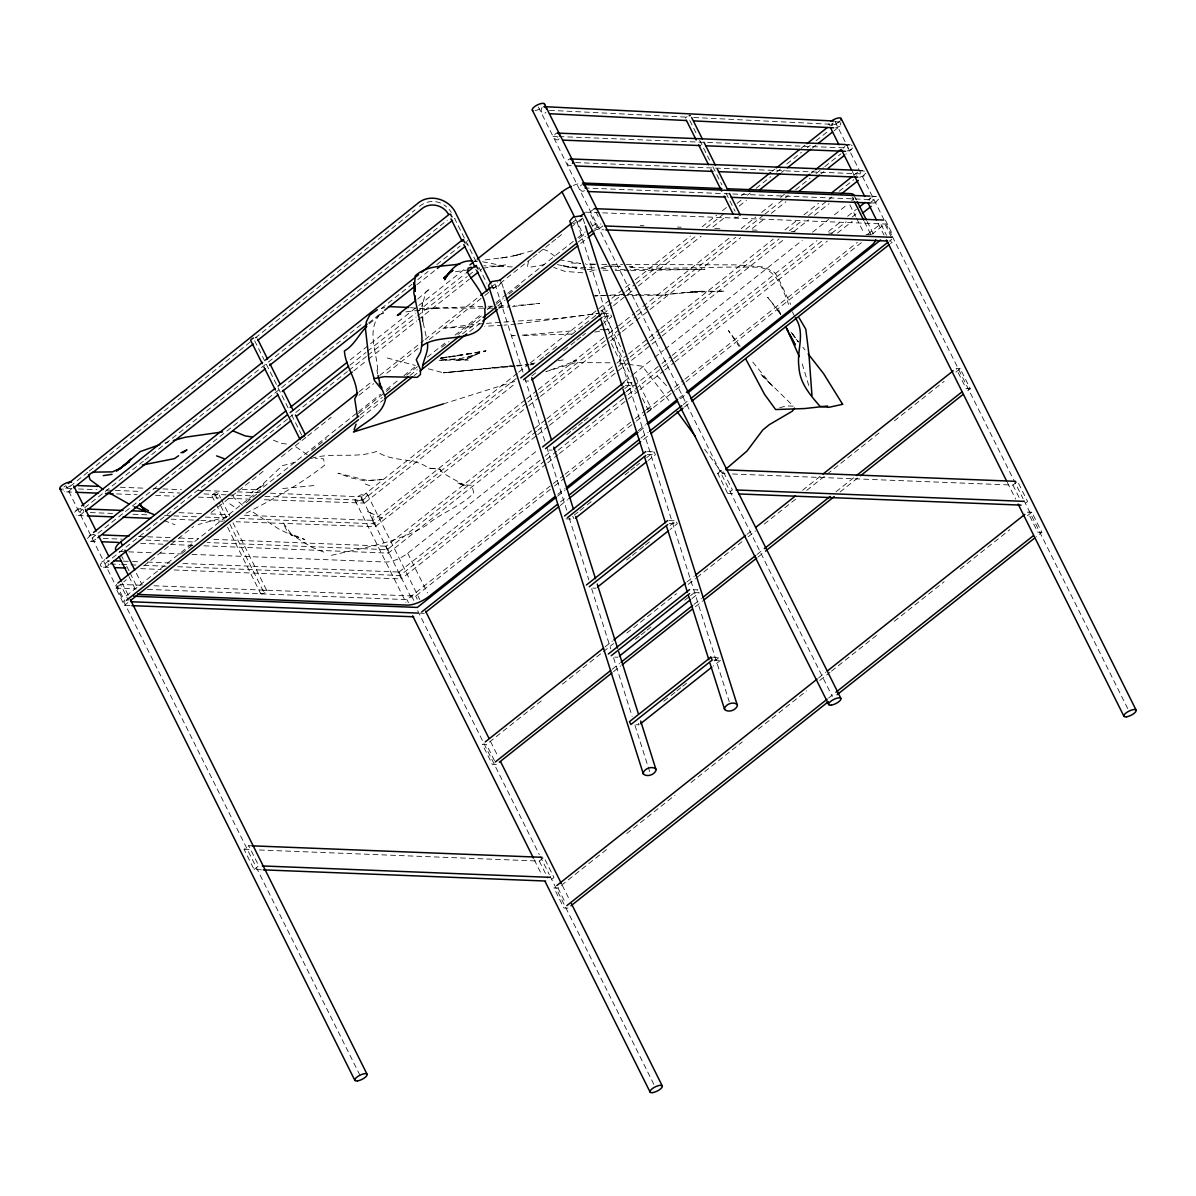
<?xml version="1.0" encoding="UTF-8"?>
<svg xmlns="http://www.w3.org/2000/svg" width="1196" height="1196" viewBox="0 0 1196 1196"><rect width="100%" height="100%" fill="white"/><g stroke="black" fill="none" stroke-linecap="round" stroke-linejoin="round"><path stroke-width="0.75" stroke-dasharray="5 3.75" d="M361.192 497.372L363.748 503.68L515.655 383.243M62.91 488.671L63.059 490.345M831.923 125.46L833.119 122.919L830.218 125.221M372.36 521.157L373.601 514.325L366.813 511.275L383.752 518.87M528.438 261.52L527.466 266.633L530.546 267.142L546.198 264.286M501.483 282.495L498.164 286.442L491.676 287.967M582.781 218.016L579.462 221.978L572.974 223.488M865.71 173.241L859.819 179.251M869.417 200.24L870.21 198.506M878.597 199.179L872.602 205.174M87.487 538.409L92.092 533.595M71.924 488.417L68.89 491.392L64.375 491.526M74.675 512.217L80.132 507.044M83.675 512.038L80.61 514.998L76.096 515.087M843.718 148.11L844.795 146.405M852.733 147.93L845.811 154.254M109.284 564.168L107.939 565.798A6.683 6.115 8.1 0 1 104.605 567.158L101.451 566.545A2.512 2.302 8.1 0 1 100.359 564.348L104.874 559.534M545.346 419.945L386.069 546.243L387.534 552.477L388.461 553.06L536.316 435.807M388.461 553.06L388.102 549.069L386.338 546.213L212.993 539.351M723.117 471.658L722.115 473.018L702.486 446.272M834.09 130.812L839.936 126.178L840.923 122.814M369.16 323.817L378.145 316.626C366.529 334.162 378.295 354.569 377.637 373.75M417.748 299.045L429.932 288.67L425.776 292.048L421.994 306.58L422.338 303.53L422.921 320.722M95.785 539.276L92.78 541.085L88.489 540.652M87.801 472.211L67.41 488.551L71.102 488.701M89.266 471.03L252.371 340.292M255.286 337.96L415.057 209.898M63.956 486.981L65.944 485.696L360.968 1077.312M143.445 461.148L79.175 512.127L82.883 512.277M144.91 459.997L397.625 259.577M399.09 258.411L447.289 220.184M163.643 481.211L92.062 537.976L95.77 538.125M165.108 480.045L363.763 322.486M381.3 308.583L411.977 284.259M417.823 279.625L428.048 271.522M436.809 264.57L460.176 246.032M368.592 323.025L383.228 311.423M416.881 284.723L435.897 269.638M350.144 359.921L369.13 344.852M370.596 343.686L417.359 306.61M418.824 305.443L465.588 268.353M349.905 365.199L365.946 352.476M367.411 351.31L415.55 313.143M417 311.992L465.139 273.809M287.548 419.004L104.949 563.824L108.657 563.974M289.013 417.853L347.438 371.508M348.903 370.356L366.425 356.453M367.89 355.287L416.103 317.06M417.554 315.908L467.232 276.515M468.683 275.349L475.993 269.563M353.732 370.88L366.903 360.43M368.368 359.263L416.642 320.976M418.107 319.825L469.31 279.206M359.249 391.66L372.419 381.21M379.73 375.409L423.623 340.606M425.088 339.44L479.222 296.503M490.345 287.698L497.312 282.166M571.628 223.218L576.278 219.526L729.246 701.738M130.02 605.58L124.414 605.355L115.833 588.118L126.328 579.791M143.879 565.872L193.632 526.419M211.199 512.486L263.868 470.716M281.434 456.782L306.311 437.063M307.761 435.897L331.172 417.329M358.979 395.278L373.615 383.677M386.786 373.227L418.974 347.707M429.215 339.574L483.348 296.638M484.814 295.487L490.674 290.837M531.443 258.515L492.139 289.686A3.409 1.166 -26.5 0 0 491.765 287.817M532.893 257.349L537.258 253.896M538.723 252.73L550.369 243.506M551.819 242.34L556.185 238.886M557.65 237.72L562.015 234.267M570.746 227.33L582.392 218.106M126.208 595.922L357.141 412.77M358.606 411.603L380.537 394.217M386.383 389.582L398.074 380.313M403.919 375.679L418.54 364.077M427.301 357.126L447.767 340.89M455.078 335.104L481.39 314.234M487.235 309.6L494.546 303.799M496.011 302.648L506.237 294.53M507.702 293.364L576.397 238.886M577.862 237.72L585.173 231.934M592.483 226.134L595.399 223.816L601.005 224.041M181.643 553.658L194.799 543.223M245.942 502.664L260.564 491.078M311.708 450.518L326.314 438.917M358.471 413.427L384.768 392.572M386.233 391.406L390.614 387.923M406.685 375.185L418.376 365.916M441.758 347.363L449.068 341.578M457.844 334.611L481.226 316.073M495.832 304.487L503.142 298.686M508.988 294.052L520.679 284.783M579.133 238.423L583.513 234.954A17.058 5.816 -26.5 0 1 585.113 233.743M360.295 414.877L382.227 397.476M409.989 375.454L417.299 369.654M462.613 333.729L481.614 318.659M497.685 305.907L504.996 300.106M578.087 242.145L585.397 236.345M593.889 231.321L596.221 229.483L603.86 229.781M124.414 605.355L127.912 602.59M360.011 418.51L383.393 399.957M414.1 375.619L417.015 373.302M469.639 331.576L479.865 323.458M498.867 308.389L504.712 303.754M580.718 243.476L586.563 238.826M602.904 225.88L598.269 229.557L589.673 212.32L594.322 208.642L599.779 219.601M517.27 373.316L361.312 496.968L412.665 600.586M518.72 372.15L528.916 364.077M530.366 362.926L597.327 309.839M598.777 308.688L610.423 299.463M611.874 298.297L633.716 281M635.166 279.834L690.481 236.001M702.127 226.762L716.673 215.22M722.504 210.616L726.869 207.147M741.43 195.606L744.331 193.304M771.988 171.372L774.903 169.07M801.096 148.304L805.461 144.836M516.209 378.474L362.627 500.227L264.839 496.355M539.605 359.921L544.001 356.453M545.451 355.287L551.311 350.652M552.776 349.486L557.157 346.018M571.793 334.417L583.484 325.148M584.949 323.981L596.655 314.712M601.035 311.229L624.447 292.676M625.897 291.51L634.672 284.558M636.137 283.392L696.117 235.866M706.343 227.748L725.359 212.664M737.065 203.395L741.46 199.911M747.306 195.277L750.236 192.96M756.081 188.325L770.702 176.724M776.563 172.089L780.943 168.606M786.789 163.972L801.425 152.37M807.27 147.736L810.2 145.419M816.046 140.784L827.752 131.5M603.292 313.771L612.053 306.819M613.518 305.668L626.659 295.248M628.124 294.081L636.885 287.145M638.35 285.979L701.155 236.18M712.846 226.926L725.987 216.506M739.143 206.086L746.439 200.285M781.496 172.493L784.427 170.176M812.174 148.184L816.554 144.701M531.831 375.948L537.632 371.328M563.765 350.607L569.58 346.003M571.03 344.852L575.381 341.398M576.831 340.247L581.181 336.794M582.646 335.642L585.547 333.34M604.414 318.375L610.229 313.771L611.649 316.641L604.399 322.397M525.104 399.957L373.287 520.365L373.182 523.145L374.871 526.913L527.391 406.79M526.554 398.791L536.78 390.688M538.245 389.537L606.85 335.119M608.316 333.968L617.076 327.016M618.526 325.865L634.583 313.128M636.048 311.962L729.47 237.869M741.146 228.615L755.752 217.029M761.598 212.395L774.724 201.975M780.569 197.355L784.95 193.872M811.232 173.031L814.147 170.729M526.479 403.187L374.378 523.803L238.841 518.451M527.944 402.02L538.185 393.903M539.65 392.751L618.616 330.111M620.081 328.96L636.167 316.192M637.632 315.041L735.615 237.331M745.856 229.198L763.407 215.28M764.872 214.129L783.873 199.044M785.338 197.893L788.269 195.576M795.579 189.775L810.2 178.174M816.046 173.54L823.371 167.739M824.821 166.573L840.908 153.821M528.856 405.623L539.082 397.52M540.532 396.354L609.183 341.921M610.648 340.755L620.874 332.652M622.339 331.486L648.621 310.646M650.086 309.48L740.653 237.66M752.329 228.391L765.47 217.971M771.315 213.337L785.922 201.75M820.979 173.943L823.895 171.626M546.796 418.779L615.477 364.317M616.927 363.165L627.167 355.048M628.618 353.896L647.619 338.827M649.084 337.676L659.31 329.558M660.775 328.392L773.274 239.17M784.965 229.901L798.121 219.466M803.951 214.832L818.572 203.245M853.63 175.438L858.025 171.97L856.62 175.319M536.451 431.352L387.265 549.652L207.177 542.535M537.901 430.186L546.677 423.235M548.142 422.068L616.882 367.561M618.347 366.395L628.588 358.277M630.038 357.126L649.054 342.041M650.519 340.89L659.295 333.923M660.76 332.757L779.209 238.811M789.45 230.693L802.621 220.258M808.466 215.624L827.483 200.539M828.933 199.373L831.863 197.056M839.173 191.255L853.809 179.669M537.781 434.656L548.022 426.524M549.487 425.357L629.993 361.506M631.458 360.355L650.489 345.255M651.955 344.104L660.745 337.137M662.195 335.971L783.694 239.619M793.95 231.486L808.586 219.885M814.446 215.235L829.082 203.634M192.033 554.361L385.86 562.03A17.058 5.816 -26.5 0 0 407.716 553.225L537.781 450.085M623.998 381.703L631.309 375.903M632.774 374.752L653.225 358.516M654.69 357.365L663.451 350.413M664.916 349.247L802.277 240.306M812.518 232.203L828.589 219.451M834.434 214.817L847.59 204.381M566.799 434.611L571.15 431.158M572.6 430.007L576.95 426.553M578.401 425.402L582.766 421.949M584.216 420.798L590.017 416.193M624.865 388.55L632.116 382.795L625.284 382.526M626.3 391.421L633.551 385.665M546.258 463.988L401.378 578.894L398.731 573.587A6.683 1.435 68.1 0 1 398.941 572.122L543.627 457.365M545.092 456.214L550.937 451.565M626.928 391.301L660.551 364.645M662.016 363.479L670.777 356.528M672.242 355.362L816.928 240.62M828.619 231.351L841.775 220.916M847.62 216.282L856.396 209.33M868.087 200.046L871.002 197.729M544.942 460.684L400.152 575.5L177.352 566.695M546.408 459.518L556.648 451.4M558.113 450.234L626.839 395.726M628.304 394.56L661.941 367.89M663.406 366.738L672.182 359.772M673.647 358.606L822.818 240.306M831.594 233.355L846.215 221.753M852.06 217.104L856.456 213.636M871.077 202.034L874.007 199.717L584.605 187.966M547.723 462.837L557.964 454.704M559.429 453.553L638.455 390.868M639.92 389.717L663.332 371.149M664.797 369.983L673.572 363.016M675.037 361.865L827.243 241.158M837.484 233.026L852.12 221.424M147.557 589.374L406.939 599.63L551.909 484.664M553.374 483.513L563.6 475.395M565.065 474.229L633.76 419.751M635.226 418.585L645.451 410.482M646.916 409.316L673.228 388.446M674.694 387.295L683.454 380.343M684.919 379.177L857.397 242.384M867.623 234.281L880.779 223.846L886.505 235.328M154.06 585.771L415.685 596.116L553.09 487.146M554.54 485.995L564.781 477.877M566.231 476.711L634.941 422.233M636.392 421.067L645.167 414.115M646.632 412.964L674.395 390.928M675.86 389.776L684.635 382.825M686.1 381.659L861.494 242.549M871.735 234.446L884.876 224.011L891.917 238.109M557.799 494.322L565.11 488.521M638.171 430.575L645.481 424.789M679.089 398.133L684.934 393.484M557.635 496.161L564.946 490.36M639.486 431.233L645.332 426.598M680.419 398.776L686.265 394.142M560.49 501.901L566.351 497.267M640.892 438.14L648.202 432.354M683.275 404.532L689.12 399.883M891.693 239.23L889.375 241.069L893.472 241.233L890.557 243.55M560.206 505.534L567.517 499.749M643.523 439.47L649.368 434.821M684.456 406.999L690.301 402.364M574.17 515.147L578.535 511.694M579.985 510.543L585.786 505.938M587.236 504.787L591.586 501.333M624.985 474.857L629.335 471.403M630.785 470.252L635.151 466.799M636.601 465.648L639.501 463.345M646.752 457.59L654.018 451.834L655.453 454.704L648.187 460.46M717.705 473.407L722.354 469.714L732.386 489.822L727.736 493.5L717.705 473.407L725.135 473.691M261.371 869.776L254.105 869.492L244.089 849.384L248.723 845.707L252.281 845.841M626.555 559.997L630.905 556.544M632.37 555.393L638.171 550.788M639.621 549.637L643.971 546.183M645.421 545.032L649.787 541.579M670.104 525.463L675.919 520.858L677.34 523.728L670.089 529.484M254.105 869.492L258.755 865.814L248.723 845.707M605.131 646.827L612.442 641.041M687.042 581.884L694.353 576.083M746.992 534.328L752.852 529.693M802.576 490.255L821.577 475.171M489.314 742.103L543.418 699.182M562.434 684.112L601.917 652.792M603.382 651.641L613.623 643.523M626.779 633.073L676.517 593.65M688.208 584.366L695.519 578.565M696.984 577.399L742.327 541.444M748.173 536.81L755.483 531.009M764.259 524.057L797.896 497.372M806.672 490.42L825.688 475.335M827.139 474.184L879.793 432.429M894.414 420.828L944.137 381.389M955.843 372.106L960.224 368.637L970.255 388.73L965.86 392.213M635.39 639.397L639.74 635.943M641.191 634.792L645.556 631.339M647.006 630.187L652.807 625.583M684.74 600.257L689.105 596.789M690.555 595.638L697.806 589.882L690.974 589.613M691.991 598.523L699.241 592.768L691.049 592.439M612.232 669.252L619.543 663.451M694.129 604.309L701.439 598.508M757.023 554.436L762.869 549.786M835.989 491.795L855.005 476.726M613.413 671.733L620.724 665.933M695.31 606.791L702.62 600.99M758.189 556.917L764.05 552.268M840.1 491.96L859.102 476.89M663.825 701.23L669.64 696.625M671.091 695.474L675.441 692.021M676.891 690.869L681.242 687.416M682.707 686.265L687.057 682.811M714.64 660.94L718.99 657.486L720.426 660.356L713.16 666.112M732.565 473.99L1012.922 485.083L1017.572 481.405L1027.588 501.498L1022.939 505.19M259.382 849.997L539.291 861.075L543.941 857.383L553.957 877.49L549.323 881.168M818.602 677.938L825.913 672.137M568.01 908.138L563.914 907.973L553.883 887.866L557.994 888.03L607.718 848.592M626.719 833.522L674.993 795.235M691.079 782.483L742.253 741.894M758.354 729.126L806.612 690.854M819.768 680.419L830.009 672.302M831.474 671.135L876.803 635.181M894.354 621.262L944.078 581.824M960.164 569.072L1009.887 529.634M1027.439 515.715L1031.834 512.232L1041.851 532.34L1036.005 536.974M828.619 698.045L834.464 693.396M75.752 510.528L78.921 508.898L83.855 508.913M851.657 149.62L846.14 151.294M839.936 126.178L835.541 127.897M864.215 175.767L859.715 177.217M89.162 535.928L92.541 534.642L97.444 534.791M440.861 358.172L479.521 352.551L465.707 359.772L439.096 360.295M246.047 513.234C273.286 499.061 300.525 484.201 324.624 465.214L323.608 458.875L315.266 458.247M479.521 352.551L467.367 358.964L455.616 360.205L468.294 360.131M845.707 145.703L850.311 144.746M589.718 271.731L596.699 269.16M440.442 358.112L485.89 350.877L463.345 359.189L439.485 360.205L461.103 358.366L474.618 355.033M164.854 443.013L168.188 441.952M443.223 403.934L515.715 381.12M227.479 516.597L198.132 524.551M835.137 121.663L840.399 122.127M601.767 267.665L606.835 266.17L619.543 266.08M295.621 462.075L282.136 465.797L256.961 489.657L263.912 484.724L250.996 492.991L256.123 489.702L237.959 489.224M779.717 407.731L786.534 405.893L793.352 406.162L760.267 373.645L772.87 386.547L750.385 359.189M381.554 308.359L384.858 307.492M532.399 250.726L512.68 256.064L499.494 258.216L508.405 257.005L483.094 260.145M398.941 572.122L401.587 577.414A6.683 1.435 68.1 0 1 401.378 578.894M860.133 170.834L864.514 171.088M603.517 330.32L610.588 328.825L606.955 329.543M331.397 555.348C363.793 547.574 397.221 542.775 426.225 525.448C440.846 512.71 460.161 507.074 473.736 493.096L472.001 485.322L463.659 484.799L456.737 482.691C486.383 494.516 437.347 473.138 440.337 469.266L428.063 468.055L440.337 469.266M594.875 332.084L601.738 330.694M440.218 358.441L485.89 350.877M311.169 458.412C332.772 451.864 355.332 458.92 376.68 451.415C392.378 462.762 413.113 456.528 428.587 468.114M473.975 261.655L477.623 261.042M455.482 271.761L466.769 270.057M531.323 363.629L534.956 363.076M558.293 360.624L563.675 359.876M405.907 311.887L436.929 308.06L419.467 308.538M282.764 488.521L317.164 485.247M459.025 355.556L441.16 357.843M573.452 361.043L576.592 360.654L545.884 371.627L575.844 362.567L611.291 362.807M512.441 306.535L539.68 303.38L513.817 305.742M483.139 268.158L505.31 264.914L497.506 266.2L503.411 265.811L481.689 261.595M530.635 364.018L533.924 363.674M523.863 335.433L571.793 334.103M515.954 324.071L504.069 325.163M517.629 323.892L598.718 313.397L562.24 318.166L512.546 321.365M441.474 357.649L457.485 355.989M511.185 365.931L443.387 372.808L427.6 368.637M514.579 365.647L443.387 372.808L515.192 366.23M516.403 365.468L527.361 364.376M517.031 366.066L528.079 365.049M529.918 364.885L533.595 364.541M582.871 272.823L564.826 271.357L553.628 267.366M605.012 295.621L594.621 295.846L625.418 294.395M595.713 295.875L597.836 295.696M498.538 307.821L508.868 306.968M522.218 335.134L575.067 330.664M508.928 321.709L475.29 324.206L444.583 328.078L475.814 326.598M502.32 325.267L484.709 326.239M515.312 335.568L511.828 335.762L517.001 335.792M595.952 264.226L586.533 264.451M606.686 264.436L601.244 264.436M482.75 306.385L432.653 308.164L485.845 308.149M498.911 306.131L510.079 305.847M876.593 196.563L874.351 196.383A6.683 6.115 8 0 0 872.019 197.101M600.033 329.662L605.221 329.573M488.132 306.296L495.308 306.191M637.034 295.352L608.48 295.562M638.828 295.337L666.023 295.158L642.715 294.65M487.684 308.134L493.23 308.12M594.457 264.241L585.322 263.868M611.814 264.376L622.668 264.391M512.292 266.902L483.842 265.781M627.197 294.395L641.011 294.62M625.284 269.578L615.013 269.1M629.036 270.685L615.148 270.535M630.77 270.685L704.907 269.264L630.143 269.608M585.367 269.384L561.492 265.482L567.951 266.843L599.196 268.024M626.33 264.48L737.02 264.884L763.96 267.022L774.56 272.419L777.744 276.934L790.706 304.442M606.835 266.17L621.651 266.573M629.066 266.783L632.774 266.872L629.47 266.678M602.978 270.176L608.196 270.326M960.224 368.637L956.127 368.473L966.159 388.565L970.255 388.73M845.452 144.507L849.175 144.641M553.015 136.329L557.112 136.494L558.547 139.364M558.981 136.568L848.233 148.02M858.788 170.355L862.51 170.505M575.605 162.566L713.698 168.038M715.552 168.098L861.12 173.869M871.809 196.219L875.532 196.368M585.577 212.17L600.87 212.768M602.739 212.843L884.876 224.011M640.189 225.581L643.911 225.73M677.504 227.061L681.242 227.21M714.834 228.541L720.426 228.765M752.149 230.021L757.756 230.23M791.333 231.561L795.071 231.71M828.664 233.041L832.401 233.19M865.979 234.521L871.585 234.745M603.382 313.502L610.229 313.771M603.457 316.312L611.649 316.641M525.433 380.926L528.722 381.046M625.359 385.351L631.907 385.605M647.455 451.565L654.018 451.834M548.979 450.01L552.253 450.145M647.245 454.375L655.453 454.704M727.736 493.5L735.166 493.799M1031.834 512.232L1027.738 512.067L1037.754 532.175L1041.851 532.34M120.273 487.235L144.402 488.192M153.671 488.551L161.101 488.85M162.955 488.925L181.508 489.657M198.207 490.315L203.783 490.539M205.637 490.614L227.898 491.496M237.182 491.855L259.442 492.737M270.58 493.186L361.506 496.789L364.062 503.082L261.58 499.629M78.488 488.985L96.936 489.717M106.16 490.076L113.545 490.375M115.384 490.45L141.218 491.466M159.666 492.199L179.968 493.006M203.948 493.948L226.089 494.83M227.943 494.905L253.761 495.921M66.513 491.915L73.943 492.214M116.67 493.903L137.106 494.71M155.689 495.443L174.257 496.176M198.416 497.132L218.853 497.94M228.137 498.313L250.427 499.195M669.087 520.589L675.919 520.858M565.947 518.855L574.155 519.169L572.72 516.298M669.147 523.4L677.34 523.728M179.086 512.68L201.496 513.562M210.825 513.936L229.497 514.669M244.433 515.267L373.287 520.365L375.813 526.674L236.15 521.74M90.313 512.576L112.588 513.458M133.01 514.265L147.87 514.848M164.585 515.506L172 515.805M173.869 515.88L197.998 516.836M205.428 517.12L225.85 517.928M78.233 515.491L87.517 515.865M171.118 519.169L198.984 520.275M200.853 520.35L223.144 521.232M138.437 536.406L145.897 536.705M147.766 536.78L170.131 537.662M179.445 538.036L198.088 538.768M103.2 538.424L121.768 539.157M145.897 540.114L168.188 540.996M170.041 541.055L194.171 542.012M90.418 541.31L97.863 541.609M140.665 543.298L163 544.195M170.445 544.479L192.78 545.361M203.948 545.81L388.207 553.105M119.346 551.491L126.806 551.79M128.66 551.849L152.894 552.821M160.354 553.105L180.85 553.927M123.248 561.133L130.708 561.432M132.577 561.507L140.037 561.806M147.497 562.09L169.862 562.987M182.913 563.495L399.195 572.062M110.525 564.049L119.794 564.407M121.663 564.482L129.078 564.781M130.947 564.856L136.508 565.08M143.939 565.364L166.214 566.246M103.424 567.173L110.869 567.472M140.635 568.653L161.101 569.46M174.123 569.969L401.123 578.954M592.768 588.073L596.057 588.208M141.008 585.248L120.482 584.44L128.346 600.228M115.833 588.118L136.359 588.925M420.17 613.189L424.281 613.354M712.427 657.217L718.99 657.486M713.863 660.102L720.426 660.356M614.669 657.112L617.943 657.232M635.853 724.701L639.127 724.836L637.692 721.95M496.415 764.528L492.318 764.364L482.287 744.256L486.383 744.42L495.637 762.988M244.089 849.384L251.922 849.698M549.472 110.316L688.178 117.208M693.74 117.492L836.527 124.548M587.146 269.474L596.042 269.967M600.945 268.143L607.972 268.622M473.586 261.042L476.83 261.251M619.633 363.195L642.342 366.2L669.581 401.378M80.117 508.763L83.032 509.69L83.765 511.17M571.18 262.971L580.643 263.509L560.879 259.981M630.038 267.112C671.778 269.833 713.638 266.304 755.438 267.171C775.606 266.559 782.782 289.028 788.627 304.412M410.467 307.656L417.658 308.359M286.412 444.015L281.374 443.432L271.955 439.56M566.276 266.723L576.771 268.487M871.406 202.857L873.648 203.036A6.683 6.115 8 0 0 876.997 201.69M557.321 264.585L567.951 266.843M93.707 534.642L95.635 535.315M387.235 358.008L415.311 365.408M543.044 249.187L547.379 250.831L555.946 257.005M365.214 484.006L372.539 486.712M164.136 520.529L174.975 524.76M323.802 552.104L311.169 546.946L287.384 531.951L282.974 522.562L292.302 535.524L304.681 539.456L290.374 533.685L292.302 535.524L279.027 529.125L250.099 510.258M107.55 560.685L108.432 561.103A2.512 2.302 8.1 0 1 109.09 561.701M851.298 145.06L852.075 145.568M307.178 454.674L294.336 445.719M229.811 503.86L236.031 508.121M242.489 505.295L233.758 497.521L232.682 494.576M657.112 375.738L667.248 386.458M740.145 346.227L728.484 330.589L739.023 346.466M792.126 333.52L798.584 341.742M802.89 347.229L805.043 349.98M791.049 332.144L798.36 342.086L792.335 333.863M780.809 314.473L767.638 297.281L776.966 308.688L780.091 314.727M792.38 311.887L794.637 316.372M885.429 220.154L892.455 234.252M835.032 121.558L891.498 234.82M892.336 236.494L1023.118 498.792M1023.955 500.466L1129.188 711.53M1012.922 485.083L1019.859 499.001M852.3 171.462L853.959 174.81M878.133 223.278L883.964 234.969M1007.286 482.332L1015.613 499.046M854.796 196.697L856.456 200.016M867.19 221.559L873.798 234.805M852.06 196.921L853.72 200.24M864.454 221.768L871.062 235.029M849.878 204.875L855.648 216.476M856.486 218.135L863.916 233.041M689.823 120.512L696.401 133.713M699.69 140.321L709.572 160.129M712.861 166.722L721.921 184.887M726.032 193.139L735.077 211.288M538.394 107.012L832.311 696.506M590.256 221.559L594.158 229.393M575.246 218.375L583.513 234.954M602.679 311.005L623.295 352.342M635.659 377.144L651.327 408.554A3.409 1.166 -26.5 0 1 647.664 411.484M603.696 320.663L629.26 371.941M642.461 398.403L648.232 409.974M611.35 343.611L635.255 391.555M491.511 284.857L493.096 288.057M464.392 238.109L454.57 218.419A3.409 1.689 51.6 0 0 455.048 218.345M466.021 241.398L476.501 262.402M478.908 267.246L486.877 283.228M407.716 553.225L427.54 592.992M367.262 494.247L419.766 599.54M490.599 741.595L498.089 756.634M562.255 885.324L569.759 900.364M415.685 596.116L417.255 599.241M557.994 888.03L565.693 903.488M411.588 595.952L414.04 600.87M417.658 610.603L539.291 854.557M540.114 856.216L549.278 874.59M550.115 876.264L655.348 1087.328M539.291 861.075L547.783 878.088M406.939 599.63L408.509 602.769M355.122 500.466L405.952 602.41M534.268 859.789L541.773 874.829M254.658 340.77L288.311 408.27M291.585 414.863L302.259 436.256M218.106 492.946A3.409 1.166 -26.5 0 1 213.725 496.101A3.409 1.166 -26.5 0 1 213.232 494.112A3.409 1.166 -26.5 0 1 218.106 492.946L220.587 497.91M221.41 499.569L229.662 516.119M232.966 522.742L266.798 590.6A3.409 1.166 -26.5 0 1 262.417 593.754A3.409 1.166 -26.5 0 1 261.924 591.751A3.409 1.166 -26.5 0 1 266.798 590.6M215.026 494.382L219.974 504.323M220.797 505.968L226.567 517.554M229.871 524.177L263.703 592.035M211.931 495.832L215.235 502.455M216.057 504.099L224.31 520.649M227.614 527.272L260.623 593.47M136.404 573.347L142.189 584.949M121.005 554.795L123.472 559.773M126.776 566.396L129.258 571.374M130.08 573.034L137.525 587.939M128.989 576.562L135.611 589.822M122.052 582.841L128.72 596.206M116.371 584.276L124.967 601.498M780.659 314.384L778.521 309.301L780.405 314.01M808.735 385.426L801.888 362.822M583.14 218.883L584.829 224.235M501.842 283.362L503.531 288.699M494.98 284.005L523.13 372.748M524.82 378.086L545.032 441.802M546.721 447.11L566.934 510.827M569.176 517.913L588.836 579.866M591.646 588.716L610.737 648.89M613.548 657.755L632.161 716.434M634.971 725.329L649.637 771.555M423.22 322.771L426.927 340.053M422.891 321.35L421.934 317.089L422.995 322.412M376.919 370.162L377.682 373.855M594.726 228.556A17.058 5.816 -26.5 0 1 602.336 226.358M573.243 185.47A17.058 5.816 -26.5 0 1 580.852 183.272M854.004 197.534A17.058 5.816 -26.5 0 1 851.702 200.823M584.455 190.493A3.409 2.721 -87.7 0 1 580.419 189.73A3.409 2.721 -87.7 0 1 581.63 184.797M419.407 206.4A30.573 24.428 -87.7 0 1 446.616 206.938M449.098 209.435A30.573 24.428 -87.7 0 1 451.281 212.32M738.605 216.82A2.975 1.017 -26.5 0 1 735.66 217.851A2.975 1.017 -26.5 0 1 735.047 216.895M70.086 485.845A6.832 2.317 -26.5 0 1 62.551 489.269M646.483 409.675A3.409 1.166 -26.5 0 1 651.267 408.419M481.405 269.055A3.409 1.689 51.6 0 1 480.059 270.087M534.971 110.615A6.832 2.317 -26.5 0 0 542.491 107.177A3.409 2.721 -87.2 0 0 541.803 112.23A3.409 2.721 -87.2 0 0 545.884 112.349M559.1 138.796A3.409 2.721 -87.7 0 1 554.795 138.347A3.409 2.721 -87.7 0 1 556.334 133.249M840.205 120.766A6.832 2.317 -26.5 0 1 831.609 125.161A6.832 2.317 -26.5 0 1 829.875 122.366M571.195 165.392A3.409 2.721 -87.7 0 1 567.412 163.478A3.409 2.721 -87.7 0 1 569.49 159.008M468.099 244.104A3.409 1.689 51.6 0 1 466.5 243.984M467.427 240.441A3.409 1.689 51.6 0 1 467.92 241.188M101.944 561.851A6.683 6.115 8.1 0 1 104.097 560.745M255.75 337.302A3.409 1.166 -26.5 0 1 256.901 337.99M600.93 310.691A3.409 1.166 -26.5 0 1 601.947 312.246M596.505 313.845A3.409 1.166 -26.5 0 1 596.55 313.487M685.487 118.225A2.975 1.017 -26.5 0 1 687.117 116.64M381.27 313.786L377.876 316.297L383.647 312.844L381.27 313.786M520.933 254.15L512.68 256.064L520.933 254.15M695.19 291.301L665.35 294.575L702.56 291.256L687.595 292.557L724.791 291.106L695.19 291.301M382.137 479.581L364.451 480.807L351.101 477.877L337.96 473.212L367.486 480.493L382.137 479.581M357.768 500.96A6.832 2.317 -26.5 0 0 367.381 494.86A6.832 2.317 -26.5 0 0 358.441 496.25A6.832 2.317 -26.5 0 0 357.768 500.96"/><path stroke-width="1.5" d="M443.223 403.934L353.493 431.995C364.93 421.545 382.855 415.46 385.635 398.358L382.645 390.479L374.483 380.567L374.094 378.639L384.394 376.68L417.269 377.338L420.409 374.483L420.603 369.968L416.283 359.727L420.484 352.312C425.193 333.31 417.299 314.428 414.743 295.696L415.49 300.181L413.816 293.02L415.251 275.842C427.226 264.645 445.017 266.663 460.056 263.882M422.308 369.205C422.666 359.981 429.02 352.117 427.406 342.759M354.121 429.514L356.064 424.206M794.443 408.06L792.395 411.14L769.222 424.715L762.794 429.962L746.932 451.101L726.032 468.982M366.798 326.403C358.785 334.327 354.494 345.076 344.403 350.951C345.45 366.454 356.647 378.953 357.066 394.531L354.749 398.881L357.469 416.821M131.052 458.935L120.004 468.787L140.201 451.61L159.845 444.613M448.829 273.944L443.671 278.19L452.821 270.311M68.322 483.483L417.195 203.843C429.514 192.646 449.995 199.179 456.125 213.905L490.704 283.258M73.763 487.804L89.685 475.036M92.585 472.719L253.223 343.955M257.574 340.471L421.62 208.971C429.215 202.214 442.804 204.262 448.425 214.204M81.582 505.893L262.582 362.343M265.497 360.041L449.412 214.174M85.529 511.41L265.348 368.802M269.728 365.318L452.477 220.393M93.557 532.444L275.095 388.461M278.025 386.144L418.57 274.676M421.5 272.359L462.493 239.843M97.878 537.707L277.861 394.979M282.256 391.496L367.127 324.176M384.693 310.257L415.416 285.889M437.362 268.472L465.169 246.436M116.311 550.623A17.058 5.816 -26.5 0 1 120.706 541.878L285.844 410.916M290.224 407.432L347.214 362.239M469.968 264.884L472.898 262.567M477.279 259.084L562.03 191.868A17.058 5.816 -26.5 0 1 571.225 186.352M106.324 558.383L287.19 414.937M290.105 412.62L348.455 366.35M466.59 272.658L475.35 265.721M110.869 563.48L290.822 420.768M296.683 416.118L352.267 372.031M470.776 278.055L478.101 272.254M117.836 583.11L357.783 392.811M480.687 295.352L490.345 287.698M640.697 721.083L656.141 770.03C654.75 774.724 647.021 777.46 643.343 773.976L488.491 285.53L491.81 281.568L499.629 280.327L571.628 223.218M599.899 316.252L569.789 221.051L573.108 217.089L580.927 215.848L584.41 213.082M126.432 600.347L358.83 416.029M385.142 395.158L408.524 376.62M423.145 365.019L459.683 336.046M483.079 317.493L496.235 307.058M506.461 298.955L576.621 243.311M588.312 234.027L592.708 230.559M130.528 600.512L358.546 419.676M384.858 398.806L412.635 376.785M419.945 370.984L466.709 333.893M482.795 321.141L497.401 309.54M507.642 301.437L577.803 245.793M588.028 237.675L593.874 233.041M748.696 189.835L770.538 172.538M776.353 167.918L799.646 149.455M806.926 143.684L827.303 127.523M520.723 377.921L602.022 313.442M759.595 189.865L780.031 173.659M787.342 167.859L810.709 149.336M818.019 143.55L832.625 131.964M523.609 379.64L602.007 317.463M531.816 379.969L602.948 323.548M787.865 191.554L809.767 174.197M815.597 169.563L840.414 149.889M799.078 191.33L819.514 175.109M828.29 168.158L844.346 155.42M831.713 192.825L852.18 176.604M840.788 194.335L858.354 180.402M542.625 446.945L623.923 382.481M545.511 448.664L623.893 386.502M553.703 448.993L624.835 392.572M859.311 206.998L865.157 202.363M862.361 213.292L871.151 206.34M554.869 496.639L429.2 596.311A17.058 5.816 -26.5 0 1 407.343 605.116L140.829 594.562A17.058 5.816 -26.5 0 1 137.794 593.709M566.56 487.37L636.706 431.741M646.946 423.623L677.624 399.285M686.399 392.333L870.524 246.301A17.058 5.816 -26.5 0 0 875.741 239.678M556.17 497.312L417.314 607.433L133.668 596.221M566.411 489.194L638.021 432.399M648.262 424.281L677.489 401.094M687.73 392.991L880.66 239.962M421.635 612.023L557.575 504.219M569.266 494.95L639.426 439.306M649.652 431.188L681.81 405.683M690.585 398.731L887.91 242.235M425.746 612.188L558.756 506.7M568.982 498.583L640.608 441.787M650.833 433.67L682.991 408.165M691.766 401.213L889.091 244.717M564.527 515.984L645.81 451.505M567.397 517.704L645.795 455.526M575.605 518.018L646.737 461.611M586.414 585.008L667.712 520.529M589.299 586.728L667.697 524.551M597.507 587.057L668.639 530.635M485.217 741.939L603.681 647.993M613.907 639.875L685.577 583.035M695.803 574.917L745.527 535.494M755.767 527.361L795.265 496.056M823.042 474.02L953.212 370.79M608.316 654.033L689.614 589.568M611.201 655.752L689.599 593.59M619.393 656.081L690.541 599.674M495.234 762.046L610.767 670.418M621.008 662.3L692.678 605.46M702.904 597.342L755.558 555.587M764.334 548.635L830.144 496.445M856.471 475.56L961.763 392.049M499.33 762.211L611.948 672.9M622.189 664.782L692.379 609.108M704.085 599.824L756.739 558.069M765.515 551.117L834.24 496.594M860.567 475.724L962.944 394.531M640.578 723.685L711.71 667.263M556.813 885.548L817.137 679.089M827.378 670.971L1024.808 514.4M566.829 905.656L827.154 699.197M835.929 692.245L1033.374 535.659M570.941 905.821L828.335 701.678M837.11 694.726L1034.54 538.14M116.55 470.94L129.527 461.462L116.595 470.761M421.784 346.063C441.892 330.545 488.805 348.215 484.724 308.867L485.531 307.701C484.664 293.902 473.93 283.915 467.591 272.419L468.129 268.233L471.254 267.231M178.608 455.736L174.422 458.636L142.354 465.005M182.779 452.821L186.95 449.92L180.97 452.776M452.716 270.386L448.455 273.361L444.583 279.759C449.786 269.608 459.787 259.995 471.957 260.922M414.728 301.332L397.341 315.31L400.765 313.95M120.781 468.129L112.454 471.882L92.914 472.136L88.504 474.917L90.119 479.731L103.26 489.478M377.383 309.749L369.654 315.236L366.32 321.799L365.483 329.169L369.086 360.43L374.094 378.639M808.167 353.896L823.536 373.556L842.627 404.308L828.828 407.328L820.052 406.386C810.215 394.904 799.705 383.183 798.943 366.948C796.401 350.458 805.835 333.086 795.385 317.867M173.375 440.517L185.5 437.183L222.561 431.935M827.632 406.012L804.594 408.554L775.621 409.54L764.468 394.231L745.691 358.86M103.275 475.634L112.035 474.319M388.431 306.565L408.658 307.477M557.037 133.085L845.452 144.507M562.778 140.126L700.378 145.568M705.954 145.792L845.423 151.309M570.208 158.933L858.788 170.355M575.381 165.975L712.906 171.417M718.482 171.641L857.861 177.143M721.816 188.519L583.902 183.063A17.058 5.816 -26.5 0 0 582.467 183.093M727.407 188.744L850.401 193.603A17.058 5.816 -26.5 0 1 854.243 195.755M869.941 196.129L583.02 184.498A3.409 2.721 -87.7 0 1 583.708 184.677M588.043 191.524L725.613 197.101M731.19 197.325L870.613 202.991M594.322 208.642L883.56 220.079M604.772 225.954L892.156 237.316M605.729 229.856L887.507 241.009M726.077 469.864L1015.718 481.33M736.093 489.971L1023.881 501.348M738.874 493.948L1021.085 505.116M77.591 485.546L98.012 486.353M75.797 492.274L98.102 493.156M105.532 493.455L112.962 493.754M87.592 509.062L123.068 510.468M132.397 510.827L143.61 511.275M87.517 515.865L113.53 516.896M122.814 517.255L150.681 518.361M103.035 535.001L129.123 536.032M101.585 541.758L118.329 542.416M113.934 560.775L121.394 561.059M114.592 567.622L125.744 568.055M130.932 601.738L418.316 613.114M131.889 605.639L413.666 616.792M252.281 845.841L542.087 857.308M262.298 865.949L550.25 877.341M263.24 869.851L545.6 881.033M543.881 106.638L833.821 121.005M549.532 113.725L686.384 120.527M693.83 120.901L833.672 127.808M251.997 437.003L245.09 435.867L233.145 430.994M154.164 514.624L134.116 506.745M216.626 455.885L223.891 458.606M580.927 215.848L581.944 216.371M499.629 280.327L500.646 280.851M148.513 510.797L139.14 505.011M108.133 492.229L129.243 504.159M841.7 403.575L842.627 404.308M737.229 704.653C733.567 701.17 725.837 703.906 724.447 708.6L724.641 709.497C728.319 712.98 736.048 710.245 737.424 705.565L585.397 226.014M655.931 769.133C652.269 765.649 644.539 768.385 643.149 773.065L643.343 773.976M677.086 411.514L695.295 436.361M140.545 504.757L145.449 511.963L139.663 503.486M799.092 317.792L805.805 329.199L808.915 354.18L811.964 395.413M382.062 388.102L379.341 383.198L380.164 384.858L378.026 375.424M841.117 118.449L1136.095 710.08M830.637 128.017L838.964 144.731M841.461 149.739L851.462 169.802M854.796 176.485L864.798 196.533M868.132 203.215L876.459 219.929M886.46 239.992L1006.449 480.657M1018.11 504.054L1123.941 716.299M857.278 201.676L866.367 219.9M854.542 201.885L863.632 220.124M691.677 117.567L702.381 139.02M704.025 142.324L715.537 165.422M717.181 168.726L727.886 190.179M729.53 193.483L740.234 214.936M686.325 120.168L696.192 139.977M698.658 144.925L708.54 164.734M711.007 169.683L721.711 191.136M724.178 196.084L733.223 214.248M544.464 103.903L840.878 698.404M532.325 110.122L828.738 704.623M562.03 191.868L574.424 216.715M450.952 218.808L462.194 241.353M463.794 244.567L475.081 267.186M476.681 270.401L487.041 291.181A3.409 1.166 -26.5 0 1 489.433 288.64M425.597 611.231L488.925 738.246M500.586 761.658L561.417 883.65M571.419 903.713L662.24 1085.878M412.62 615.791L533.446 858.115M545.107 881.512L650.101 1092.098M257.738 339.305L267.575 359.054M270.042 364.003L279.894 383.752M283.183 390.345L293.02 410.093M295.487 415.042L305.339 434.791M262.253 363.644L250.756 340.591A3.409 1.166 -26.5 0 1 253.477 338.005M263.882 366.933L275.379 389.986M277.024 393.275L300.002 439.366M120.706 541.878L122.366 545.182M124.847 550.16L134.759 570.044M119.077 556.678L128.166 574.902M73.718 485.905L83.72 505.968M85.394 509.302L96.218 531.039M98.715 536.047L108.716 556.095M112.05 562.793L121.215 581.166M130.379 599.555L367.037 1074.202M59.905 488.79L354.883 1080.422M786.908 328.9L788.388 332.144L786.908 328.751M785.503 326.538L795.31 344.897L789.136 333.759L799.287 356.587M601.035 319.825L621.92 385.65M623.041 389.208L643.373 453.269M644.495 456.827L665.38 522.667M666.516 526.225L687.386 592.065M688.522 595.623L708.839 659.684M709.976 663.242L724.641 709.497M504.099 290.479L529.499 370.551M531.757 377.667L551.505 439.949M553.763 447.065L573.527 509.346M575.784 516.463L595.533 578.744M597.238 584.082L617.555 648.127M618.676 651.685L638.44 713.967M61.34 489.358A6.832 2.317 -26.5 0 1 62.521 485.038A6.832 2.317 -26.5 0 1 71.536 482.152M300.211 439.605A3.409 1.166 -26.5 0 1 300.929 437.915A3.409 1.166 -26.5 0 1 304.307 436.211M739.173 214.652A2.975 1.017 -26.5 0 1 739.681 214.637M452.073 216.91A3.409 1.689 51.6 0 1 450.653 214.039M532.848 110.525A6.832 2.317 -26.5 0 1 537.168 105.024A6.832 2.317 -26.5 0 1 544.584 104.515M689.195 115.743A2.975 1.017 -26.5 0 1 690.316 115.608M830.936 121.394A6.832 2.317 -26.5 0 1 838.471 117.956A6.832 2.317 -26.5 0 1 840.908 119.854M544.584 106.713A3.409 2.721 -87.2 0 1 545.241 107.027M545.81 107.535A3.409 2.721 -87.2 0 1 546.542 109.03M557.74 133.16A3.409 2.721 -87.7 0 1 558.412 133.474M558.995 133.982A3.409 2.721 -87.7 0 1 559.728 135.462M465.199 243.012A3.409 1.689 51.6 0 1 463.525 239.514M570.896 159.098A3.409 2.721 -87.7 0 1 572.585 163.418M478.161 268.936A3.409 1.689 51.6 0 1 476.412 265.437M584.336 185.096A3.409 2.721 -87.7 0 1 585.457 188.176M414.175 282.57L415.117 291.136L414.175 282.57M710.798 657.157L629.5 721.637L630.935 724.507L712.233 660.028L710.798 657.157M357.529 1080.915A6.832 2.317 -26.5 0 0 367.142 1074.815A6.832 2.317 -26.5 0 0 358.202 1076.206A6.832 2.317 -26.5 0 0 357.529 1080.915M652.747 1092.591A6.832 2.317 -26.5 0 0 662.36 1086.506A6.832 2.317 -26.5 0 0 653.42 1087.882A6.832 2.317 -26.5 0 0 652.747 1092.591M831.384 705.117A6.832 2.317 -26.5 0 0 840.982 699.032A6.832 2.317 -26.5 0 0 832.042 700.408A6.832 2.317 -26.5 0 0 831.384 705.117M1126.587 716.793A6.832 2.317 -26.5 0 0 1136.2 710.708A6.832 2.317 -26.5 0 0 1127.26 712.083A6.832 2.317 -26.5 0 0 1126.587 716.793"/></g></svg>
